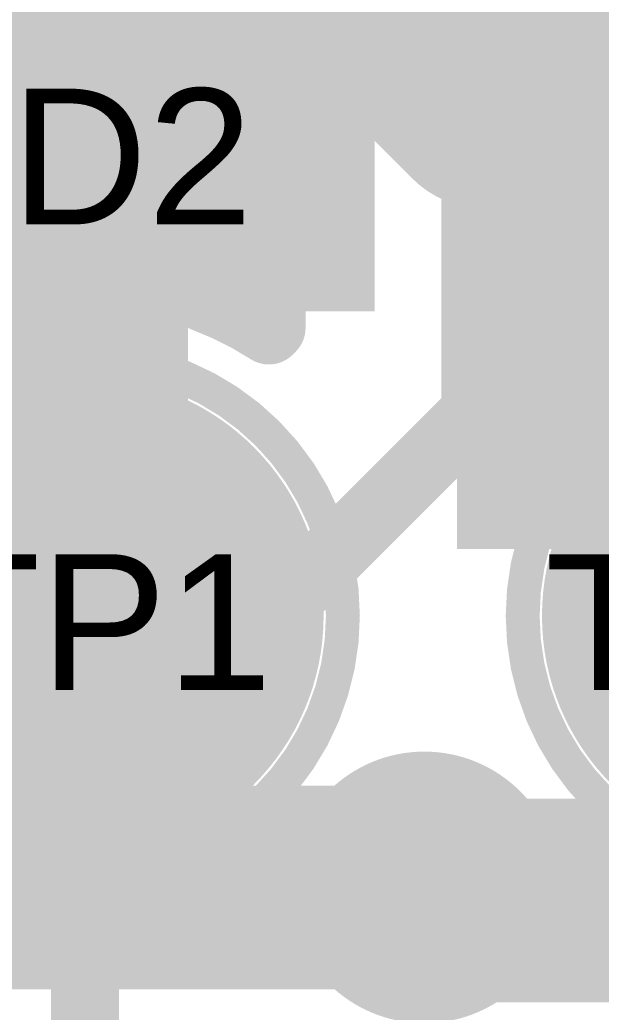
# Model space of a CAD drawing. Header units: inches. Extents: x -0.355 to 0.355, y -0.355 to 0.355.
# Drawn here: x -0.0648 to -0.0311, y -0.1647 to -0.1072 of the extents above; entities that cross this region are included whole.
import ezdxf

# ---------------------------------------------------------------- set-up
doc = ezdxf.new("R2010")
doc.units = ezdxf.units.IN
doc.header["$MEASUREMENT"] = 0
for name, color, linetype in [('BottomLayer', 5, 'Continuous'), ('BottomPaste', 16, 'Continuous'), ('BottomSolder', 6, 'Continuous'), ('Mechanical15', 56, 'Continuous'), ('TopLayer', 1, 'Continuous'), ('TopOverlay', 2, 'Continuous'), ('TopPaste', 8, 'Continuous'), ('TopSolder', 216, 'Continuous'), ('ViaHoleLayer', 16, 'Continuous')]:
    doc.layers.add(name, color=color, linetype=linetype)
doc.styles.add('Arial', font='', dxfattribs={"height": 0.2})
doc.styles.get('Arial').set_extended_font_data('Arial')

# ---------------------------------------------------------------- blocks, each defined once
blk = doc.blocks.new('BF83112DW7_D_7_F_4_B_4')
at = {"layer": 'BottomLayer'}
for points in [[(-0.133857, 0.082677), (-0.106298, 0.082677), (-0.106298, 0.059055), (-0.133857, 0.059055)], [(-0.133857, 0.035433), (-0.106298, 0.035433), (-0.106298, 0.011811), (-0.133857, 0.011811)]]:
    blk.add_hatch(color=5, dxfattribs=at).paths.add_polyline_path(points)
at = {"layer": 'BottomPaste'}
for points in [[(-0.133857, 0.082677), (-0.106298, 0.082677), (-0.106298, 0.059055), (-0.133857, 0.059055)], [(-0.133857, 0.035433), (-0.106298, 0.035433), (-0.106298, 0.011811), (-0.133857, 0.011811)]]:
    blk.add_hatch(color=16, dxfattribs=at).paths.add_polyline_path(points)
at = {"layer": 'BottomSolder'}
for points in [[(-0.137857, 0.086677), (-0.102298, 0.086677), (-0.102298, 0.055055), (-0.137857, 0.055055)], [(-0.137857, 0.039433), (-0.102298, 0.039433), (-0.102298, 0.007811), (-0.137857, 0.007811)]]:
    blk.add_hatch(color=6, dxfattribs=at).paths.add_polyline_path(points)
blk = doc.blocks.new('TP__0_5__6')
at = {"layer": 'Mechanical15'}
h = blk.add_hatch(color=56, dxfattribs=at)
edge = h.paths.add_edge_path()
edge.add_arc((0, 0), 0.001969, 0, 360)
at = {"layer": 'TopLayer'}
h = blk.add_hatch(color=1, dxfattribs=at)
edge = h.paths.add_edge_path()
edge.add_arc((0, 0), 0.009843, 0, 360)
at = {"layer": 'TopPaste'}
h = blk.add_hatch(color=8, dxfattribs=at)
edge = h.paths.add_edge_path()
edge.add_arc((0, 0), 0.009843, 0, 360)
at = {"layer": 'TopSolder'}
h = blk.add_hatch(color=216, dxfattribs=at)
edge = h.paths.add_edge_path()
edge.add_arc((0, 0), 0.013843, 0, 360)
at = {"layer": 'TopOverlay'}
for points in [[(0.014961, 0, 0.001969, 0.001969, 1), (-0.014961, 0, 0.001969, 0.001969, 1)], [(-0.015453, 0, 0.000984, 0.000984, 1), (-0.014469, 0, 0.000984, 0.000984, 1)], [(0.014469, 0, 0.000984, 0.000984, 1), (0.015453, 0, 0.000984, 0.000984, 1)]]:
    blk.add_lwpolyline(points, format="xyseb", close=True, dxfattribs=at)
blk = doc.blocks.new('TP__0_5__15')
at = {"layer": 'Mechanical15'}
h = blk.add_hatch(color=56, dxfattribs=at)
edge = h.paths.add_edge_path()
edge.add_arc((0, 0), 0.001969, 0, 360)
at = {"layer": 'TopLayer'}
h = blk.add_hatch(color=1, dxfattribs=at)
edge = h.paths.add_edge_path()
edge.add_arc((0, 0), 0.009843, 0, 360)
at = {"layer": 'TopPaste'}
h = blk.add_hatch(color=8, dxfattribs=at)
edge = h.paths.add_edge_path()
edge.add_arc((0, 0), 0.009843, 0, 360)
at = {"layer": 'TopSolder'}
h = blk.add_hatch(color=216, dxfattribs=at)
edge = h.paths.add_edge_path()
edge.add_arc((0, 0), 0.013843, 0, 360)
at = {"layer": 'TopOverlay'}
for points in [[(0.014961, 0, 0.001969, 0.001969, 1), (-0.014961, 0, 0.001969, 0.001969, 1)], [(-0.015453, 0, 0.000984, 0.000984, 1), (-0.014469, 0, 0.000984, 0.000984, 1)], [(0.014469, 0, 0.000984, 0.000984, 1), (0.015453, 0, 0.000984, 0.000984, 1)]]:
    blk.add_lwpolyline(points, format="xyseb", close=True, dxfattribs=at)
blk = doc.blocks.new('SOD_962_44')
at = {"layer": 'Mechanical15'}
h = blk.add_hatch(color=56, dxfattribs=at)
edge = h.paths.add_edge_path()
edge.add_arc((0, 0), 0.000984, 0, 360)
at = {"layer": 'TopLayer'}
for points in [[(-0.010827, 0.004921), (-0.004921, 0.004921), (-0.004921, -0.004921), (-0.010827, -0.004921)], [(0.004921, 0.004921), (0.010827, 0.004921), (0.010827, -0.004921), (0.004921, -0.004921)]]:
    blk.add_hatch(color=1, dxfattribs=at).paths.add_polyline_path(points)
at = {"layer": 'TopPaste'}
for points in [[(-0.010827, 0.004921), (-0.004921, 0.004921), (-0.004921, -0.004921), (-0.010827, -0.004921)], [(0.004921, 0.004921), (0.010827, 0.004921), (0.010827, -0.004921), (0.004921, -0.004921)]]:
    blk.add_hatch(color=8, dxfattribs=at).paths.add_polyline_path(points)
at = {"layer": 'TopSolder'}
for points in [[(-0.014827, 0.008921), (-0.000921, 0.008921), (-0.000921, -0.008921), (-0.014827, -0.008921)], [(0.000921, 0.008921), (0.014827, 0.008921), (0.014827, -0.008921), (0.000921, -0.008921)]]:
    blk.add_hatch(color=216, dxfattribs=at).paths.add_polyline_path(points)
at = {"layer": 'TopOverlay'}
for points in [[(0.000387, 0.005899, 0.001181, 0.001181, 0), (-0.0004, 0.005899, 0.001181, 0.001181, 0)], [(0.000394, -0.005906, 0.001181, 0.001181, 0), (-0.000394, -0.005906, 0.001181, 0.001181, 0)]]:
    blk.add_lwpolyline(points, format="xyseb", dxfattribs=at)
for points in [[(-0.000695, 0.005899, 0.00059, 0.00059, 1), (-0.000105, 0.005899, 0.00059, 0.00059, 1)], [(0.000092, 0.005899, 0.00059, 0.00059, 1), (0.000683, 0.005899, 0.00059, 0.00059, 1)], [(-0.000689, -0.005906, 0.00059, 0.00059, 1), (-0.000098, -0.005906, 0.00059, 0.00059, 1)], [(0.000098, -0.005906, 0.00059, 0.00059, 1), (0.000689, -0.005906, 0.00059, 0.00059, 1)]]:
    blk.add_lwpolyline(points, format="xyseb", close=True, dxfattribs=at)

msp = doc.modelspace()

# ---------------------------------------------------------------- hatches: boundary and pattern name
at = {"layer": 'BottomLayer'}
h = msp.add_hatch(color=5, dxfattribs=at)
edge = h.paths.add_edge_path()
edge.add_arc((-0.041339, -0.15748), 0.007874, 0, 360)
at = {"layer": 'TopLayer'}
h = msp.add_hatch(color=1, dxfattribs=at)
edge = h.paths.add_edge_path()
edge.add_arc((-0.041339, -0.15748), 0.007874, 0, 360)
at = {"layer": 'ViaHoleLayer'}
h = msp.add_hatch(color=16, dxfattribs=at)
edge = h.paths.add_edge_path()
edge.add_arc((-0.041339, -0.15748), 0.003937, 0, 360)

# ---------------------------------------------------------------- linework, layer by layer
at = {"layer": 'BottomLayer'}
for points in [[(0.264103, -0.07874, 0.003937, 0.003937, -6.854099), (0.264103, 0.07874, 0.003937, 0.003937, 0)], [(0.127175, -0.21752, 0.003937, 0.003937, -0.665504), (-0.244202, 0.062076, 0.003937, 0.003937, 0)], [(0.275591, -0.003937, 0.003937, 0.003937, -0.864689), (-0.264103, -0.082677, 0.003937, 0.003937, 0)], [(-0.057535, -0.09252, 0.011811, 0.011811, 0), (-0.037851, -0.112204, 0.011811, 0.011811, 0)], [(-0.037851, -0.112204, 0.011811, 0.011811, 0), (-0.029528, -0.112204, 0.011811, 0.011811, 0)], [(-0.029528, -0.112204, 0.011811, 0.011811, 0), (-0.023622, -0.118109, 0.011811, 0.011811, 0)], [(-0.030204, -0.1437, 0.003937, 0.003937, 0), (-0.001969, -0.1437, 0.003937, 0.003937, 0)], [(-0.030204, -0.1437, 0.003937, 0.003937, -0.226562), (-0.023622, -0.15748, 0.003937, 0.003937, 0)], [(-0.02996, -0.143901, 0.003937, 0.003937, 0), (0.025174, -0.143901, 0.003937, 0.003937, 0)], [(-0.029506, -0.144295, 0.003937, 0.003937, 0), (0.025568, -0.144295, 0.003937, 0.003937, 0)], [(-0.126969, -0.15748, 0.011811, 0.011811, 0), (-0.041339, -0.15748, 0.011811, 0.011811, 0)], [(-0.023622, -0.15748, 0.003937, 0.003937, -0.561553), (-0.049455, -0.173228, 0.003937, 0.003937, 0)]]:
    msp.add_lwpolyline(points, format="xyseb", dxfattribs=at)
for points in [[(-0.040804, -0.112204, 0.005906, 0.005906, 1), (-0.034898, -0.112204, 0.005906, 0.005906, 1)], [(-0.040804, -0.112204, 0.005906, 0.005906, 1), (-0.034898, -0.112204, 0.005906, 0.005906, 1)], [(-0.03248, -0.112204, 0.005906, 0.005906, 1), (-0.026575, -0.112204, 0.005906, 0.005906, 1)], [(-0.03248, -0.112204, 0.005906, 0.005906, 1), (-0.026575, -0.112204, 0.005906, 0.005906, 1)], [(-0.031188, -0.1437, 0.001969, 0.001969, 1), (-0.02922, -0.1437, 0.001969, 0.001969, 1)], [(-0.031188, -0.1437, 0.001969, 0.001969, 1), (-0.02922, -0.1437, 0.001969, 0.001969, 1)], [(-0.030944, -0.143901, 0.001969, 0.001969, 1), (-0.028976, -0.143901, 0.001969, 0.001969, 1)], [(-0.03049, -0.144295, 0.001969, 0.001969, 1), (-0.028522, -0.144295, 0.001969, 0.001969, 1)], [(-0.044291, -0.15748, 0.005906, 0.005906, 1), (-0.038386, -0.15748, 0.005906, 0.005906, 1)]]:
    msp.add_lwpolyline(points, format="xyseb", close=True, dxfattribs=at)
at = {"layer": 'TopLayer'}
for points in [[(-0.060715, -0.102362, 0.007874, 0.007874, 0), (-0.051181, -0.111896, 0.007874, 0.007874, 0)], [(-0.042451, -0.101863, 0.003937, 0.003937, 0), (-0.038386, -0.105928, 0.003937, 0.003937, 0)], [(-0.054134, -0.123292, 0.003937, 0.003937, 0), (-0.054134, -0.103599, 0.003937, 0.003937, 0)], [(-0.050803, -0.110215, 0.003937, 0.003937, -0.160833), (-0.054134, -0.103599, 0.003937, 0.003937, 0)], [(-0.050777, -0.11024, 0.003937, 0.003937, -0.161609), (-0.054134, -0.103599, 0.003937, 0.003937, 0)], [(-0.038386, -0.129921, 0.003937, 0.003937, 0), (-0.038386, -0.105928, 0.003937, 0.003937, 0)], [(-0.054134, -0.110043, 0.003937, 0.003937, 0), (-0.050971, -0.110043, 0.003937, 0.003937, 0)], [(-0.051181, -0.115157, 0.007874, 0.007874, 0), (-0.051181, -0.111896, 0.007874, 0.007874, 0)], [(-0.054134, -0.110437, 0.003937, 0.003937, 0), (-0.050581, -0.110437, 0.003937, 0.003937, 0)], [(-0.054134, -0.11083, 0.003937, 0.003937, 0), (-0.050197, -0.11083, 0.003937, 0.003937, 0)], [(-0.054134, -0.111224, 0.003937, 0.003937, 0), (-0.050197, -0.111224, 0.003937, 0.003937, 0)], [(-0.050197, -0.125029, 0.003937, 0.003937, 0), (-0.050197, -0.110821, 0.003937, 0.003937, 0)], [(-0.054134, -0.111618, 0.003937, 0.003937, 0), (-0.050197, -0.111618, 0.003937, 0.003937, 0)], [(-0.054134, -0.112011, 0.003937, 0.003937, 0), (-0.050197, -0.112011, 0.003937, 0.003937, 0)], [(-0.054134, -0.112405, 0.003937, 0.003937, 0), (-0.050197, -0.112405, 0.003937, 0.003937, 0)], [(-0.054134, -0.112799, 0.003937, 0.003937, 0), (-0.050197, -0.112799, 0.003937, 0.003937, 0)], [(-0.054134, -0.113193, 0.003937, 0.003937, 0), (-0.050197, -0.113193, 0.003937, 0.003937, 0)], [(-0.054134, -0.113586, 0.003937, 0.003937, 0), (-0.050197, -0.113586, 0.003937, 0.003937, 0)], [(-0.054134, -0.11398, 0.003937, 0.003937, 0), (-0.050197, -0.11398, 0.003937, 0.003937, 0)], [(-0.054134, -0.114374, 0.003937, 0.003937, 0), (-0.050197, -0.114374, 0.003937, 0.003937, 0)], [(-0.054134, -0.114767, 0.003937, 0.003937, 0), (-0.050197, -0.114767, 0.003937, 0.003937, 0)], [(-0.054134, -0.115161, 0.003937, 0.003937, 0), (-0.050197, -0.115161, 0.003937, 0.003937, 0)], [(-0.054134, -0.115555, 0.003937, 0.003937, 0), (-0.050197, -0.115555, 0.003937, 0.003937, 0)], [(-0.054134, -0.115948, 0.003937, 0.003937, 0), (-0.050197, -0.115948, 0.003937, 0.003937, 0)], [(-0.054134, -0.116342, 0.003937, 0.003937, 0), (-0.050197, -0.116342, 0.003937, 0.003937, 0)], [(-0.054134, -0.116736, 0.003937, 0.003937, 0), (-0.050197, -0.116736, 0.003937, 0.003937, 0)], [(-0.054134, -0.117129, 0.003937, 0.003937, 0), (-0.050197, -0.117129, 0.003937, 0.003937, 0)], [(-0.054134, -0.117523, 0.003937, 0.003937, 0), (-0.050197, -0.117523, 0.003937, 0.003937, 0)], [(-0.054134, -0.117917, 0.003937, 0.003937, 0), (-0.050197, -0.117917, 0.003937, 0.003937, 0)], [(-0.054134, -0.118311, 0.003937, 0.003937, 0), (-0.050197, -0.118311, 0.003937, 0.003937, 0)], [(-0.054134, -0.118704, 0.003937, 0.003937, 0), (-0.050197, -0.118704, 0.003937, 0.003937, 0)], [(-0.054134, -0.119098, 0.003937, 0.003937, 0), (-0.050197, -0.119098, 0.003937, 0.003937, 0)], [(-0.054134, -0.119492, 0.003937, 0.003937, 0), (-0.050197, -0.119492, 0.003937, 0.003937, 0)], [(-0.054134, -0.119885, 0.003937, 0.003937, 0), (-0.050197, -0.119885, 0.003937, 0.003937, 0)], [(-0.054134, -0.120279, 0.003937, 0.003937, 0), (-0.050197, -0.120279, 0.003937, 0.003937, 0)], [(-0.054134, -0.120673, 0.003937, 0.003937, 0), (-0.050197, -0.120673, 0.003937, 0.003937, 0)], [(-0.054134, -0.121066, 0.003937, 0.003937, 0), (-0.050197, -0.121066, 0.003937, 0.003937, 0)], [(-0.054134, -0.12146, 0.003937, 0.003937, 0), (-0.050197, -0.12146, 0.003937, 0.003937, 0)], [(-0.054134, -0.121854, 0.003937, 0.003937, 0), (-0.050197, -0.121854, 0.003937, 0.003937, 0)], [(-0.054134, -0.122248, 0.003937, 0.003937, 0), (-0.050197, -0.122248, 0.003937, 0.003937, 0)], [(-0.054134, -0.122641, 0.003937, 0.003937, 0), (-0.050197, -0.122641, 0.003937, 0.003937, 0)], [(-0.054134, -0.123035, 0.003937, 0.003937, 0), (-0.050197, -0.123035, 0.003937, 0.003937, 0)], [(-0.054134, -0.123292, 0.003937, 0.003937, -0.053836), (-0.050356, -0.125188, 0.003937, 0.003937, 0)], [(-0.05378, -0.123429, 0.003937, 0.003937, 0), (-0.050197, -0.123429, 0.003937, 0.003937, 0)], [(-0.048412, -0.139947, 0.003937, 0.003937, 0), (-0.038386, -0.129921, 0.003937, 0.003937, 0)], [(-0.067913, -0.130581, 0.003937, 0.003937, 0), (-0.061024, -0.137471, 0.003937, 0.003937, 0)], [(-0.061024, -0.141732, 0.003937, 0.003937, 0), (-0.061024, -0.137471, 0.003937, 0.003937, 0)], [(-0.061024, -0.141732, 0.003937, 0.003937, 0), (-0.059239, -0.139947, 0.003937, 0.003937, 0)], [(-0.059239, -0.139947, 0.003937, 0.003937, 0), (-0.048412, -0.139947, 0.003937, 0.003937, 0)], [(-0.061024, -0.198819, 0.003937, 0.003937, 0), (-0.061024, -0.141732, 0.003937, 0.003937, 0)], [(-0.041339, -0.15748, 0.011811, 0.011811, 0), (-0.040585, -0.158233, 0.011811, 0.011811, 0)], [(-0.040585, -0.158233, 0.011811, 0.011811, 0), (-0.020408, -0.158233, 0.011811, 0.011811, 0)]]:
    msp.add_lwpolyline(points, format="xyseb", dxfattribs=at)
for points in [[(-0.03937, -0.105928, 0.001969, 0.001969, 1), (-0.037402, -0.105928, 0.001969, 0.001969, 1)], [(-0.03937, -0.105928, 0.001969, 0.001969, 1), (-0.037402, -0.105928, 0.001969, 0.001969, 1)], [(-0.055118, -0.110043, 0.001969, 0.001969, 1), (-0.05315, -0.110043, 0.001969, 0.001969, 1)], [(-0.05315, -0.111896, 0.003937, 0.003937, 1), (-0.049213, -0.111896, 0.003937, 0.003937, 1)], [(-0.05315, -0.111896, 0.003937, 0.003937, 1), (-0.049213, -0.111896, 0.003937, 0.003937, 1)], [(-0.051955, -0.110043, 0.001969, 0.001969, 1), (-0.049987, -0.110043, 0.001969, 0.001969, 1)], [(-0.055118, -0.110437, 0.001969, 0.001969, 1), (-0.05315, -0.110437, 0.001969, 0.001969, 1)], [(-0.051787, -0.110215, 0.001969, 0.001969, 1), (-0.049819, -0.110215, 0.001969, 0.001969, 1)], [(-0.051762, -0.11024, 0.001969, 0.001969, 1), (-0.049793, -0.11024, 0.001969, 0.001969, 1)], [(-0.051565, -0.110437, 0.001969, 0.001969, 1), (-0.049597, -0.110437, 0.001969, 0.001969, 1)], [(-0.055118, -0.11083, 0.001969, 0.001969, 1), (-0.05315, -0.11083, 0.001969, 0.001969, 1)], [(-0.055118, -0.111224, 0.001969, 0.001969, 1), (-0.05315, -0.111224, 0.001969, 0.001969, 1)], [(-0.051181, -0.110821, 0.001969, 0.001969, 1), (-0.049213, -0.110821, 0.001969, 0.001969, 1)], [(-0.051181, -0.11083, 0.001969, 0.001969, 1), (-0.049213, -0.11083, 0.001969, 0.001969, 1)], [(-0.051181, -0.111224, 0.001969, 0.001969, 1), (-0.049213, -0.111224, 0.001969, 0.001969, 1)], [(-0.055118, -0.111618, 0.001969, 0.001969, 1), (-0.05315, -0.111618, 0.001969, 0.001969, 1)], [(-0.051181, -0.111618, 0.001969, 0.001969, 1), (-0.049213, -0.111618, 0.001969, 0.001969, 1)], [(-0.055118, -0.112011, 0.001969, 0.001969, 1), (-0.05315, -0.112011, 0.001969, 0.001969, 1)], [(-0.055118, -0.112405, 0.001969, 0.001969, 1), (-0.05315, -0.112405, 0.001969, 0.001969, 1)], [(-0.051181, -0.112011, 0.001969, 0.001969, 1), (-0.049213, -0.112011, 0.001969, 0.001969, 1)], [(-0.051181, -0.112405, 0.001969, 0.001969, 1), (-0.049213, -0.112405, 0.001969, 0.001969, 1)], [(-0.055118, -0.112799, 0.001969, 0.001969, 1), (-0.05315, -0.112799, 0.001969, 0.001969, 1)], [(-0.051181, -0.112799, 0.001969, 0.001969, 1), (-0.049213, -0.112799, 0.001969, 0.001969, 1)], [(-0.055118, -0.113193, 0.001969, 0.001969, 1), (-0.05315, -0.113193, 0.001969, 0.001969, 1)], [(-0.055118, -0.113586, 0.001969, 0.001969, 1), (-0.05315, -0.113586, 0.001969, 0.001969, 1)], [(-0.05315, -0.115157, 0.003937, 0.003937, 1), (-0.049213, -0.115157, 0.003937, 0.003937, 1)], [(-0.051181, -0.113193, 0.001969, 0.001969, 1), (-0.049213, -0.113193, 0.001969, 0.001969, 1)], [(-0.051181, -0.113586, 0.001969, 0.001969, 1), (-0.049213, -0.113586, 0.001969, 0.001969, 1)], [(-0.055118, -0.11398, 0.001969, 0.001969, 1), (-0.05315, -0.11398, 0.001969, 0.001969, 1)], [(-0.051181, -0.11398, 0.001969, 0.001969, 1), (-0.049213, -0.11398, 0.001969, 0.001969, 1)], [(-0.055118, -0.114374, 0.001969, 0.001969, 1), (-0.05315, -0.114374, 0.001969, 0.001969, 1)], [(-0.051181, -0.114374, 0.001969, 0.001969, 1), (-0.049213, -0.114374, 0.001969, 0.001969, 1)], [(-0.055118, -0.114767, 0.001969, 0.001969, 1), (-0.05315, -0.114767, 0.001969, 0.001969, 1)], [(-0.055118, -0.115161, 0.001969, 0.001969, 1), (-0.05315, -0.115161, 0.001969, 0.001969, 1)], [(-0.051181, -0.114767, 0.001969, 0.001969, 1), (-0.049213, -0.114767, 0.001969, 0.001969, 1)], [(-0.051181, -0.115161, 0.001969, 0.001969, 1), (-0.049213, -0.115161, 0.001969, 0.001969, 1)], [(-0.055118, -0.115555, 0.001969, 0.001969, 1), (-0.05315, -0.115555, 0.001969, 0.001969, 1)], [(-0.051181, -0.115555, 0.001969, 0.001969, 1), (-0.049213, -0.115555, 0.001969, 0.001969, 1)], [(-0.055118, -0.115948, 0.001969, 0.001969, 1), (-0.05315, -0.115948, 0.001969, 0.001969, 1)], [(-0.055118, -0.116342, 0.001969, 0.001969, 1), (-0.05315, -0.116342, 0.001969, 0.001969, 1)], [(-0.051181, -0.115948, 0.001969, 0.001969, 1), (-0.049213, -0.115948, 0.001969, 0.001969, 1)], [(-0.051181, -0.116342, 0.001969, 0.001969, 1), (-0.049213, -0.116342, 0.001969, 0.001969, 1)], [(-0.055118, -0.116736, 0.001969, 0.001969, 1), (-0.05315, -0.116736, 0.001969, 0.001969, 1)], [(-0.051181, -0.116736, 0.001969, 0.001969, 1), (-0.049213, -0.116736, 0.001969, 0.001969, 1)], [(-0.055118, -0.117129, 0.001969, 0.001969, 1), (-0.05315, -0.117129, 0.001969, 0.001969, 1)], [(-0.055118, -0.117523, 0.001969, 0.001969, 1), (-0.05315, -0.117523, 0.001969, 0.001969, 1)], [(-0.051181, -0.117129, 0.001969, 0.001969, 1), (-0.049213, -0.117129, 0.001969, 0.001969, 1)], [(-0.051181, -0.117523, 0.001969, 0.001969, 1), (-0.049213, -0.117523, 0.001969, 0.001969, 1)], [(-0.055118, -0.117917, 0.001969, 0.001969, 1), (-0.05315, -0.117917, 0.001969, 0.001969, 1)], [(-0.051181, -0.117917, 0.001969, 0.001969, 1), (-0.049213, -0.117917, 0.001969, 0.001969, 1)], [(-0.055118, -0.118311, 0.001969, 0.001969, 1), (-0.05315, -0.118311, 0.001969, 0.001969, 1)], [(-0.055118, -0.118704, 0.001969, 0.001969, 1), (-0.05315, -0.118704, 0.001969, 0.001969, 1)], [(-0.051181, -0.118311, 0.001969, 0.001969, 1), (-0.049213, -0.118311, 0.001969, 0.001969, 1)], [(-0.051181, -0.118704, 0.001969, 0.001969, 1), (-0.049213, -0.118704, 0.001969, 0.001969, 1)], [(-0.055118, -0.119098, 0.001969, 0.001969, 1), (-0.05315, -0.119098, 0.001969, 0.001969, 1)], [(-0.051181, -0.119098, 0.001969, 0.001969, 1), (-0.049213, -0.119098, 0.001969, 0.001969, 1)], [(-0.055118, -0.119492, 0.001969, 0.001969, 1), (-0.05315, -0.119492, 0.001969, 0.001969, 1)], [(-0.055118, -0.119885, 0.001969, 0.001969, 1), (-0.05315, -0.119885, 0.001969, 0.001969, 1)], [(-0.051181, -0.119492, 0.001969, 0.001969, 1), (-0.049213, -0.119492, 0.001969, 0.001969, 1)], [(-0.051181, -0.119885, 0.001969, 0.001969, 1), (-0.049213, -0.119885, 0.001969, 0.001969, 1)], [(-0.055118, -0.120279, 0.001969, 0.001969, 1), (-0.05315, -0.120279, 0.001969, 0.001969, 1)], [(-0.051181, -0.120279, 0.001969, 0.001969, 1), (-0.049213, -0.120279, 0.001969, 0.001969, 1)], [(-0.055118, -0.120673, 0.001969, 0.001969, 1), (-0.05315, -0.120673, 0.001969, 0.001969, 1)], [(-0.055118, -0.121066, 0.001969, 0.001969, 1), (-0.05315, -0.121066, 0.001969, 0.001969, 1)], [(-0.051181, -0.120673, 0.001969, 0.001969, 1), (-0.049213, -0.120673, 0.001969, 0.001969, 1)], [(-0.051181, -0.121066, 0.001969, 0.001969, 1), (-0.049213, -0.121066, 0.001969, 0.001969, 1)], [(-0.055118, -0.12146, 0.001969, 0.001969, 1), (-0.05315, -0.12146, 0.001969, 0.001969, 1)], [(-0.051181, -0.12146, 0.001969, 0.001969, 1), (-0.049213, -0.12146, 0.001969, 0.001969, 1)], [(-0.055118, -0.121854, 0.001969, 0.001969, 1), (-0.05315, -0.121854, 0.001969, 0.001969, 1)], [(-0.051181, -0.121854, 0.001969, 0.001969, 1), (-0.049213, -0.121854, 0.001969, 0.001969, 1)], [(-0.055118, -0.122248, 0.001969, 0.001969, 1), (-0.05315, -0.122248, 0.001969, 0.001969, 1)], [(-0.055118, -0.122641, 0.001969, 0.001969, 1), (-0.05315, -0.122641, 0.001969, 0.001969, 1)], [(-0.051181, -0.122248, 0.001969, 0.001969, 1), (-0.049213, -0.122248, 0.001969, 0.001969, 1)], [(-0.051181, -0.122641, 0.001969, 0.001969, 1), (-0.049213, -0.122641, 0.001969, 0.001969, 1)], [(-0.055118, -0.123035, 0.001969, 0.001969, 1), (-0.05315, -0.123035, 0.001969, 0.001969, 1)], [(-0.055118, -0.123292, 0.001969, 0.001969, 1), (-0.05315, -0.123292, 0.001969, 0.001969, 1)], [(-0.055118, -0.123292, 0.001969, 0.001969, 1), (-0.05315, -0.123292, 0.001969, 0.001969, 1)], [(-0.051181, -0.123035, 0.001969, 0.001969, 1), (-0.049213, -0.123035, 0.001969, 0.001969, 1)], [(-0.054764, -0.123429, 0.001969, 0.001969, 1), (-0.052795, -0.123429, 0.001969, 0.001969, 1)], [(-0.051181, -0.123429, 0.001969, 0.001969, 1), (-0.049213, -0.123429, 0.001969, 0.001969, 1)], [(-0.051181, -0.125029, 0.001969, 0.001969, 1), (-0.049213, -0.125029, 0.001969, 0.001969, 1)], [(-0.05134, -0.125188, 0.001969, 0.001969, 1), (-0.049372, -0.125188, 0.001969, 0.001969, 1)], [(-0.03937, -0.129921, 0.001969, 0.001969, 1), (-0.037402, -0.129921, 0.001969, 0.001969, 1)], [(-0.03937, -0.129921, 0.001969, 0.001969, 1), (-0.037402, -0.129921, 0.001969, 0.001969, 1)], [(-0.062008, -0.137471, 0.001969, 0.001969, 1), (-0.060039, -0.137471, 0.001969, 0.001969, 1)], [(-0.062008, -0.137471, 0.001969, 0.001969, 1), (-0.060039, -0.137471, 0.001969, 0.001969, 1)], [(-0.060223, -0.139947, 0.001969, 0.001969, 1), (-0.058254, -0.139947, 0.001969, 0.001969, 1)], [(-0.060223, -0.139947, 0.001969, 0.001969, 1), (-0.058254, -0.139947, 0.001969, 0.001969, 1)], [(-0.049396, -0.139947, 0.001969, 0.001969, 1), (-0.047428, -0.139947, 0.001969, 0.001969, 1)], [(-0.049396, -0.139947, 0.001969, 0.001969, 1), (-0.047428, -0.139947, 0.001969, 0.001969, 1)], [(-0.062008, -0.141732, 0.001969, 0.001969, 1), (-0.060039, -0.141732, 0.001969, 0.001969, 1)], [(-0.062008, -0.141732, 0.001969, 0.001969, 1), (-0.060039, -0.141732, 0.001969, 0.001969, 1)], [(-0.062008, -0.141732, 0.001969, 0.001969, 1), (-0.060039, -0.141732, 0.001969, 0.001969, 1)], [(-0.044291, -0.15748, 0.005906, 0.005906, 1), (-0.038386, -0.15748, 0.005906, 0.005906, 1)], [(-0.043538, -0.158233, 0.005906, 0.005906, 1), (-0.037633, -0.158233, 0.005906, 0.005906, 1)], [(-0.043538, -0.158233, 0.005906, 0.005906, 1), (-0.037633, -0.158233, 0.005906, 0.005906, 1)]]:
    msp.add_lwpolyline(points, format="xyseb", close=True, dxfattribs=at)
at = {"layer": 'TopOverlay'}
msp.add_lwpolyline([(0.255906, 0, 0.005118, 0.005118, 1), (-0.255906, 0, 0.005118, 0.005118, 1)], format="xyseb", close=True, dxfattribs=at)

# ---------------------------------------------------------------- block references
for name, p, rotation in [('BF83112DW7_D_7_F_4_B_4', (0, 0), 90), ('SOD_962_44', (-0.059055, -0.115157), 180), ('TP__0_5__15', (-0.061024, -0.141732), 90), ('TP__0_5__6', (-0.020669, -0.141732), 90)]:
    msp.add_blockref(name, p, dxfattribs=dict(rotation=rotation))

# ---------------------------------------------------------------- texts
at = {"layer": 'TopOverlay', "style": 'Arial'}
for s, p in [('D2', (-0.065339, -0.119031)), ('TP10', (-0.034339, -0.146032)), ('TP1', (-0.070339, -0.146032))]:
    msp.add_text(s, height=0.007874, dxfattribs=at).set_placement(p)

doc.saveas('drawing.dxf')
